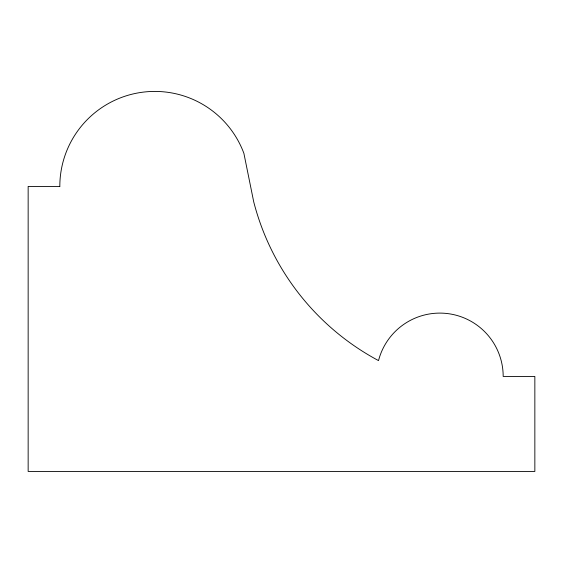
<?xml version="1.0" encoding="UTF-8"?>
<svg xmlns="http://www.w3.org/2000/svg" width="563" height="563" viewBox="0 0 563 563"><rect width="100%" height="100%" fill="white"/><g stroke="black" fill="none" stroke-linecap="round" stroke-linejoin="round"><path stroke-width="0.84" d="M59.819 186.423L28.15 186.423L28.15 471.442L534.85 471.442L534.85 376.436L503.181 376.436A63.337 63.337 0 0 0 378.519 360.601A250.978 250.978 0 0 1 253.716 201.828L243.885 153.34A95.006 95.006 0 0 0 59.819 186.423"/></g></svg>
